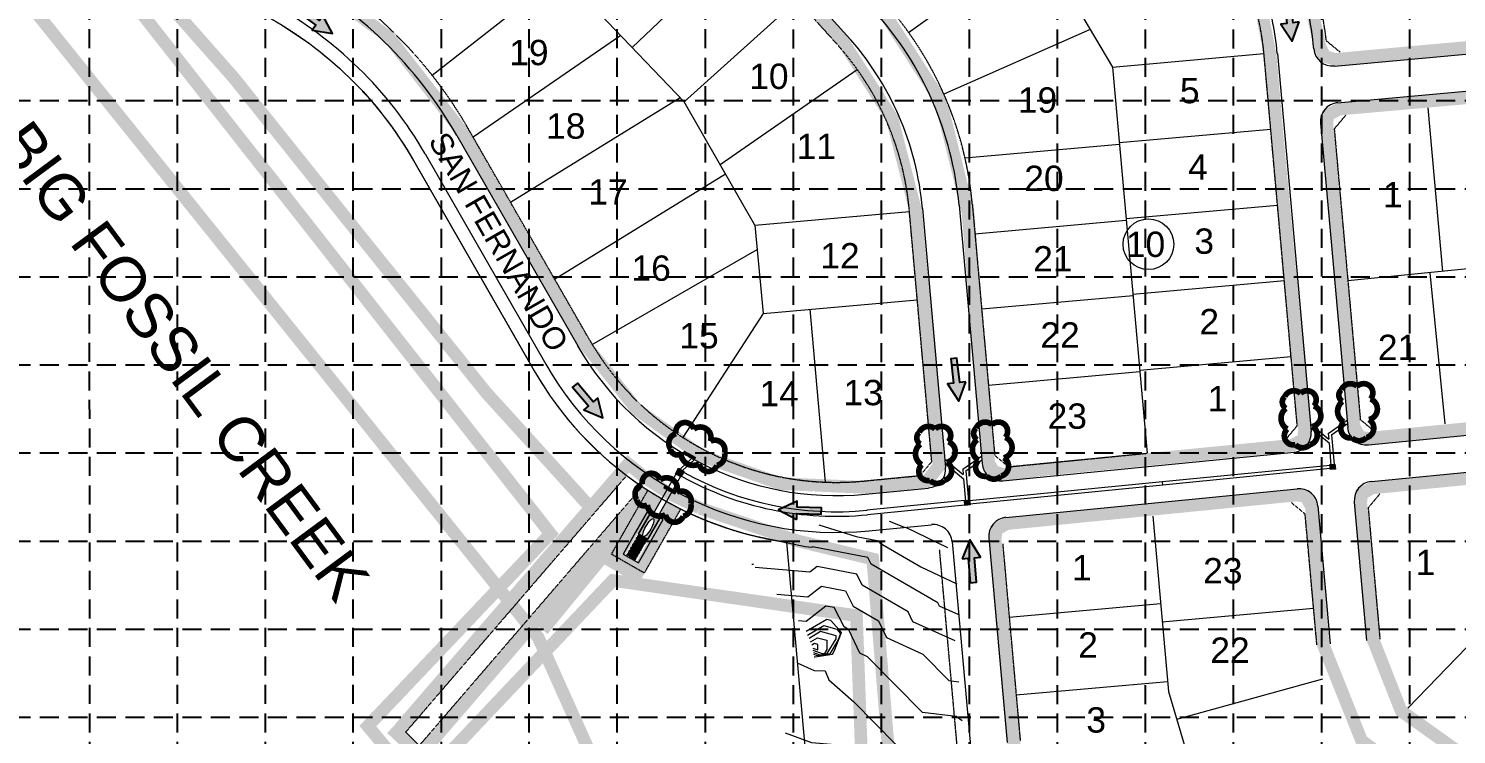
# Model space of a CAD drawing. Extents: x 18544 to 21332, y 16212 to 20668.
# Drawn here: x 19126 to 20253, y 17731 to 18288 of the extents above; entities that cross this region are included whole.
import ezdxf
from ezdxf.enums import TextEntityAlignment as Align

# ---------------------------------------------------------------- set-up
doc = ezdxf.new("R2010")
doc.units = 0
doc.header["$MEASUREMENT"] = 0
doc.linetypes.add('ACAD_ISO02W100', pattern=[15, 12, -3])
doc.linetypes.add('HIDDEN', pattern=[0.375, 0.25, -0.125])
doc.layers.get('0').update_dxf_attribs({"lineweight": 0})
for name, color, linetype, lineweight in [('10', 7, 'Continuous', 0), ('13', 7, 'Continuous', 0), ('27', 7, 'Continuous', 0), ('33', 7, 'Continuous', 0), ('34', 7, 'Continuous', 0), ('43', 7, 'Continuous', 0), ('44', 7, 'Continuous', 0), ('5', 7, 'Continuous', 0), ('6', 7, 'Continuous', 0), ('62', 7, 'Continuous', 0), ('Erosion Blanket', 84, 'Continuous', 0)]:
    doc.layers.add(name, color=color, linetype=linetype, lineweight=lineweight)
for name, color, linetype in [('ARROWS', 7, 'Continuous'), ('Creek', 5, 'Continuous'), ('GRID', 254, 'HIDDEN'), ('Inlet Protection', 5, 'Continuous'), ('LEGEND', 7, 'Continuous'), ('Limits of Disturbance', 1, 'Continuous'), ('RIP RAP ROCK FILTER', 1, 'Continuous'), ('SILT FENCE', 200, 'Continuous')]:
    doc.layers.add(name, color=color, linetype=linetype)
doc.styles.get("Standard").update_dxf_attribs({"font": 'ARIAL.TTF'})

# ---------------------------------------------------------------- blocks, each defined once
blk = doc.blocks.new('MHSD2')
at = {"layer": '43', "linetype": 'Continuous', "lineweight": 0}
blk.add_hatch(color=7, dxfattribs=at).paths.add_polyline_path([(-0.5, 0.5), (0.5, 0.5), (0.5, -0.5), (-0.5, -0.5)], flags=16)
at = {"layer": '43', "color": 7, "linetype": 'Continuous', "lineweight": 0}
for p, q in [((-0.5, 0.5), (0.5, 0.5)), ((-0.5, -0.5), (-0.5, 0.5)), ((0.5, 0.5), (0.5, -0.5)), ((0.5, -0.5), (-0.5, -0.5))]:
    blk.add_line(p, q, dxfattribs=at)
blk.add_lwpolyline([(-0.5, 0.5), (0.5, 0.5), (0.5, -0.5), (-0.5, -0.5), (-0.5, 0.5)], close=True, dxfattribs=at)
at = {"layer": '43', "color": 1, "linetype": 'Continuous', "lineweight": 0}
blk.add_point((0, 0), dxfattribs=at)
blk = doc.blocks.new('A$C6EFF7D63')
at = {"layer": 'LEGEND', "linetype": 'ACAD_ISO02W100'}
h = blk.add_hatch(dxfattribs=at)
h.set_pattern_fill('GRAVEL', color=240, scale=18.859854, style=0)
h.set_pattern_definition([(228.0128, (-1340.7614, -951.0759), (-150.878802, -169.7387151), [2.53733, -251.19606]), (184.9697, (-1342.4588, -952.9619), (226.3182729, 18.85969047), [4.35414, -431.05942]), (132.5104, (-1346.7965, -953.3391), (188.5983692, -207.4585622), [3.07016, -303.94602]), (267.2737, (-1354.1519, -958.05405), (18.8597793, 377.197094), [3.96506, -392.54067]), (292.8337, (-1354.3405, -962.0146), (-94.29945893, 226.3181854), [3.88805, -384.9178]), (357.2737, (-1352.8317, -965.598), (-377.197094, 18.8597793), [3.96506, -392.54067]), (37.6942, (-1348.8711, -965.7866), (-245.17824603, -188.59836327), [5.24359, -519.11465]), (72.2553, (-1344.72195, -962.5804), (132.01918394, 414.9167262), [4.95049, -490.09823]), (121.4296, (-1343.2132, -957.8655), (-150.87899067, 245.1780139), [3.97849, -393.87058]), (175.2364, (-1345.2878, -954.4707), (207.4584165, -18.8596947), [4.54206, -222.56067]), (222.3974, (-1349.8141, -954.0935), (-226.3183917, -207.45824931), [5.87386, -581.51296]), (138.8141, (-1335.4806, -958.2427), (-132.0190365, 113.1590759), [2.00482, -198.47817]), (171.4692, (-1336.9894, -956.9225), (245.17807514, -37.71985803), [3.81416, -377.60278]), (225, (-1340.761, -956.357), (-2e-15, -18.85986), [2.66718, -24.00467]), (203.1986, (-1342.0816, -954.0935), (94.299267, 37.719734), [1.43633, -142.19604]), (291.8014, (-1343.4018, -954.6593), (-18.859853, 56.5795684), [2.03126, -99.53217]), (30.9638, (-1342.6474, -956.5453), (56.579526, 37.7197557), [3.29914, -106.67177]), (161.5651, (-1339.8184, -954.848), (37.719717, -18.859824), [2.3856, -57.2545]), (16.3895, (-1354.3405, -954.6593), (188.5985857, 56.5794258), [3.34197, -330.8555]), (70.3462, (-1351.1343, -953.7163), (-75.4393281, -207.4584389), [2.80372, -277.56817]), (293.1986, (-1339.8184, -951.076), (-37.719734, 94.299267), [2.87264, -140.75973]), (343.6105, (-1338.6868, -953.7163), (-188.5985857, 56.5794258), [3.34197, -330.8555]), (339.444, (-1354.3405, -966.3524), (-94.299307, 37.7196333), [3.22277, -157.9159]), (294.7751, (-1351.3229, -967.484), (-94.2991248, 207.4584632), [2.70032, -267.3317]), (66.8014, (-1339.6298, -969.9358), (37.719734, 94.299267), [2.87264, -140.75973]), (17.354, (-1338.4982, -967.2954), (-245.1781456, -75.439314), [3.1615, -312.98728]), (69.444, (-1348.8711, -969.9358), (-37.7196333, -94.299307), [1.61139, -159.52729]), (101.3099, (-1340.7614, -969.9358), (-18.85981, 75.439432), [0.96166, -95.2051]), (165.9638, (-1340.95, -968.9928), (56.579574, -18.859818), [3.88805, -73.8731]), (186.009, (-1344.722, -968.0498), (188.5985395, 18.85984155), [3.60318, -356.71383]), (303.6901, (-1342.6474, -958.2427), (-18.85988, 37.7197), [2.72, -65.28016]), (353.1572, (-1341.1386, -960.5058), (320.6175132, -37.7198597), [4.7488, -470.13021]), (60.9454, (-1336.4236, -961.0716), (-75.4394182, -132.0189882), [1.94174, -192.23235]), (90, (-1335.48, -959.374), (-18.85985, 18.85985), [1.1316, -17.72826]), (120.2564, (-1345.0992, -967.484), (75.4393213, -132.0190273), [2.62009, -259.38938]), (48.0128, (-1346.4193, -965.2208), (150.878802, 169.7387151), [5.07466, -248.65873]), (0, (-1343.025, -961.449), (18.85985, 18.85985), [4.90356, -13.9563]), (325.3048, (-1338.121, -961.4488), (-188.59843595, 132.0191433), [2.982, -295.21847]), (254.0546, (-1335.6692, -963.1462), (-18.8598523, -75.43942), [2.74603, -134.55578]), (207.646, (-1336.4236, -965.7866), (-358.33715495, -188.5986897), [4.47101, -442.63086]), (175.4261, (-1340.3842, -967.8612), (-245.17811802, 18.85975637), [4.73003, -468.27272])])
h.paths.add_polyline_path([(1.2, 1.4), (121.2, 1.2), (121.2, 48.3), (1.2, 48.1)])
at = {"layer": 'LEGEND', "color": 240, "const_width": 2.36}
blk.add_lwpolyline([(1.2, 1.4), (121.2, 1.2), (121.2, 48.3), (1.2, 48.1)], close=True, dxfattribs=at)
blk = doc.blocks.new('arrow')
blk.add_lwpolyline([(-67, -25.4), (-59.3, -25.4), (-59.6, -56.1), (-51.9, -56.2), (-51.6, -25.5), (-44, -25.5), (-55.3, -2.4), (-67, -25.4)], close=True)
at = {"color": 254}
for points in [[(-44, -25.5), (-67, -25.4), (-55.3, -2.4), (-67, -25.4)], [(-59.6, -56.1), (-51.9, -56.2), (-59.3, -25.4), (-51.6, -25.5)]]:
    blk.add_solid(points, dxfattribs=at)

msp = doc.modelspace()

# ---------------------------------------------------------------- hatches: boundary and pattern name
at = {"layer": '43', "linetype": 'Continuous', "lineweight": 0}
h = msp.add_hatch(color=7, dxfattribs=at)
edge = h.paths.add_edge_path()
edge.add_arc((19763.5, 18155.1), 235.5, 239.1435, 241.5765)
edge.add_line((19651.4, 17948), (19652.4, 17949.7))
edge.add_arc((19763.5, 18155.1), 233.5, 239.1331, 241.5869, ccw=False)
edge.add_line((19643.7, 17954.7), (19642.7, 17953))
h = msp.add_hatch(color=7, dxfattribs=at)
edge = h.paths.add_edge_path()
edge.add_arc((19763.5, 18155.1), 266.5, 239.285, 241.435)
edge.add_line((19636.1, 17921.1), (19637.1, 17922.8))
edge.add_arc((19763.5, 18155.1), 264.5, 239.2769, 241.4431, ccw=False)
edge.add_line((19628.4, 17927.7), (19627.4, 17926))
at = {"layer": '44', "linetype": 'Continuous', "lineweight": 0}
h = msp.add_hatch(color=7, dxfattribs=at)
h.paths.add_polyline_path([(19614.7, 17885.2), (19624.4, 17902.2), (19617, 17906.4), (19607.3, 17889.4)])
edge = h.paths.add_edge_path(flags=16)
edge.add_ellipse((19615.1, 17894.3), major_axis=(-3.98, -7.08), ratio=0.268519, start_angle=0, end_angle=360)

# ---------------------------------------------------------------- linework, layer by layer
at = {"layer": '13', "color": 7, "linetype": 'Continuous', "lineweight": 0}
msp.add_line((19630.9, 17926.2), (19634.4, 17924.2), dxfattribs=at)
msp.add_circle((20010, 18118), 20, dxfattribs=at)
at = {"layer": '27', "color": 7, "linetype": 'Continuous', "lineweight": 0}
for p, q in [((19720.2, 18340.3), (19771.9, 18282.9)), ((19720.2, 18340.3), (19771.9, 18282.9)), ((20156.8, 18258.7), (20680.6, 18305.6)), ((20159.4, 18229.8), (20683.2, 18276.7)), ((20111.8, 18268.5), (20138.5, 17970.2)), ((20145.8, 18213.6), (20167.3, 17973.3)), ((19463.9, 18203.9), (19559.3, 18037.8)), ((19463.9, 18203.9), (19559.3, 18037.8)), ((19438.8, 18189.4), (19534.1, 18023.4)), ((19438.8, 18189.4), (19534.1, 18023.4)), ((19831.5, 18146.2), (19849.8, 17941.9)), ((19831.5, 18146.2), (19849.8, 17941.9)), ((19860.4, 18148.8), (19878.7, 17945)), ((19860.4, 18148.8), (19878.7, 17945)), ((20183.7, 17959.7), (20859, 18026)), ((20186, 17930.8), (20862.5, 17997.3)), ((20009.9, 17942.7), (20125, 17954)), ((19895.1, 17931.4), (20009.9, 17942.7)), ((19895.1, 17931.4), (20009.9, 17942.7)), ((19786.5, 17920.7), (19836.4, 17925.6)), ((19786.5, 17920.7), (19836.4, 17925.6)), ((20012.5, 17913.8), (20127.3, 17925.1)), ((19897.4, 17902.5), (20012.5, 17913.8)), ((19897.4, 17902.5), (20012.5, 17913.8)), ((20143.7, 17911.5), (20153.4, 17802.7)), ((20172.5, 17914.6), (20182.3, 17805.3)), ((19789.3, 17891.9), (19838.7, 17896.7)), ((19789.3, 17891.9), (19838.7, 17896.7)), ((19855.1, 17883.1), (19869.5, 17722.2)), ((19883.9, 17886.2), (19898.4, 17724.8))]:
    msp.add_line(p, q, dxfattribs=at)
for centre, radius, start, end in [((19169.5, 18034.8), 339.5, 29.8694, 61.5839), ((19877.2, 18247.5), 264.5, 5.3754, 18.9215), ((19877.2, 18247.5), 235.5, 5.1131, 18.668), ((19169.5, 18034.8), 310.5, 29.8694, 61.5839), ((19597, 18125.2), 264.5, 5.1131, 42.0264), ((19597, 18125.2), 264.5, 5.1131, 42.0264), ((19597, 18125.2), 235.5, 5.1131, 42.0264), ((19597, 18125.2), 235.5, 5.1131, 42.0264), ((20155.5, 18273.7), 15, 185.3754, 275.1131), ((20160.7, 18214.9), 15, 95.1131, 185.113), ((19763.5, 18155.1), 235.5, 209.8694, 275.6078), ((19763.5, 18155.1), 264.5, 209.8694, 275.6078), ((20182.2, 17974.7), 15, 185.113, 275.6078), ((20123.5, 17968.9), 15, 275.6078, 5.113), ((19834.9, 17940.6), 15, 275.6078, 5.1131), ((19834.9, 17940.6), 15, 275.6078, 5.1131), ((19893.6, 17946.3), 15, 185.1131, 275.6078), ((19893.6, 17946.3), 15, 185.1131, 275.6078), ((20187.5, 17915.9), 15, 95.6078, 185.113), ((20128.8, 17910.1), 15, 5.113, 95.6078), ((19840.1, 17881.8), 15, 5.1131, 95.6078), ((19840.1, 17881.8), 15, 5.1131, 95.6078), ((19898.9, 17887.6), 15, 95.6078, 185.1131), ((19898.9, 17887.6), 15, 95.6078, 185.1131)]:
    msp.add_arc(centre, radius, start, end, dxfattribs=at)
at = {"layer": '33', "color": 7, "linetype": 'Continuous', "lineweight": 0}
for p, q in [((19602.4, 18273.3), (19690.3, 18357.1)), ((19602.4, 18273.3), (19690.3, 18357.1)), ((19820.6, 18285.3), (19920.2, 18356.6)), ((19820.6, 18285.3), (19920.2, 18356.6)), ((19929.2, 18346.6), (19981.7, 18257.8)), ((19929.2, 18346.6), (19981.7, 18257.8)), ((19444.3, 18251.6), (19545.3, 18330.4)), ((19444.3, 18251.6), (19545.3, 18330.4)), ((19643.5, 18230.4), (19561.7, 18315.8)), ((19643.5, 18230.4), (19561.7, 18315.8)), ((19643.5, 18230.4), (19732.7, 18310.7)), ((19643.5, 18230.4), (19732.7, 18310.7)), ((19593.4, 18282.7), (19476.8, 18202.6)), ((19593.4, 18282.7), (19476.8, 18202.6)), ((19964.1, 18287.5), (19848.5, 18236.4)), ((19964.1, 18287.5), (19848.5, 18236.4)), ((19981.7, 18257.8), (20101.2, 18268.5)), ((19671.8, 18181), (19780, 18256.1)), ((19671.8, 18181), (19780, 18256.1)), ((19981.7, 18257.8), (20009, 17953.1)), ((19981.7, 18257.8), (20009, 17953.1)), ((19506.3, 18151.2), (19640.2, 18233.9)), ((19506.3, 18151.2), (19640.2, 18233.9)), ((19699.3, 18133), (19643.5, 18230.4)), ((19699.3, 18133), (19643.5, 18230.4)), ((20230.6, 18225.7), (20242.1, 18096.6)), ((20106.6, 18208.7), (19987, 18198)), ((19987.1, 18196.9), (19865, 18186)), ((19987.1, 18196.9), (19865, 18186)), ((19541.1, 18090.5), (19676, 18173.7)), ((19541.1, 18090.5), (19676, 18173.7)), ((20838.5, 18155.2), (20167.5, 18089.3)), ((19699.3, 18133), (19821.2, 18143.9)), ((19699.3, 18133), (19821.2, 18143.9)), ((19992.4, 18138.3), (20111.9, 18149)), ((19699.3, 18133), (19705.8, 18063.3)), ((19699.3, 18133), (19705.8, 18063.3)), ((19873, 18126.4), (19992.5, 18137.1)), ((19873, 18126.4), (19992.5, 18137.1)), ((19570.7, 18039), (19701.1, 18113.9)), ((19570.7, 18039), (19701.1, 18113.9)), ((20117.3, 18089.2), (19997.7, 18078.5)), ((20232.1, 18095.6), (20243.9, 17976.2)), ((19705.8, 18063.3), (19827.4, 18074.2)), ((19705.8, 18063.3), (19827.4, 18074.2)), ((19997.8, 18077.4), (19878.3, 18066.7)), ((19997.8, 18077.4), (19878.3, 18066.7)), ((19705.8, 18063.3), (19642.4, 17965.5)), ((19705.8, 18063.3), (19642.4, 17965.5)), ((19755, 17930.3), (19742.8, 18066.7)), ((19755, 17930.3), (19742.8, 18066.7)), ((20003.1, 18018.7), (20122.6, 18029.4)), ((19883.7, 18006.9), (20003.2, 18017.6)), ((19883.7, 18006.9), (20003.2, 18017.6)), ((20137.9, 17976.3), (20152.3, 17964.3)), ((20138.2, 17973.2), (20152.6, 17961.2)), ((20151.9, 17968.7), (20166.8, 17979.2)), ((20154.5, 17967.5), (20167, 17976.3)), ((20151.9, 17968.7), (20152.3, 17964.3)), ((20152.6, 17961.2), (20154.1, 17943.5)), ((20154.5, 17967.5), (20156.9, 17941.3)), ((19863.3, 17940.4), (19878.1, 17950.9)), ((19640.1, 17940.6), (19649.4, 17949.1)), ((19642.1, 17939.4), (19651.4, 17948)), ((19849.2, 17948.4), (19863.6, 17936.4)), ((19849.6, 17944.9), (19863.9, 17932.9)), ((19863.3, 17940.4), (19863.6, 17936.4)), ((19865.9, 17939.2), (19878.4, 17948)), ((19865.9, 17939.2), (19868, 17915.4)), ((20153.4, 17943.5), (20021, 17930.5)), ((20153.6, 17941), (20021.3, 17928)), ((19636.7, 17936.7), (19618.9, 17905.3)), ((19640.5, 17934.6), (19622.6, 17903.2)), ((19863.9, 17932.9), (19865.5, 17915.2)), ((20021, 17930.5), (19868.7, 17915.5)), ((20021.3, 17928), (19869, 17913)), ((20021.3, 17928), (20021, 17930.5)), ((19864.7, 17915.7), (19787.7, 17908.1)), ((19865.1, 17912), (19788.1, 17904.5)), ((20013.4, 17903.3), (20025.8, 17765)), ((19900.1, 17823.8), (20019.6, 17834.5)), ((20020.9, 17820), (20140.4, 17830.7)), ((20214.9, 17752), (20269, 17807.9)), ((19905.6, 17762.3), (20025.1, 17773)), ((20032.3, 17743.3), (20147.8, 17775.1)), ((20025.8, 17765), (20053.8, 17670.8))]:
    msp.add_line(p, q, dxfattribs=at)
for radius, start in [(251.8, 240.9301), (248.2, 240.9359)]:
    msp.add_arc((19763.5, 18155.1), radius, start, 275.6078, dxfattribs=at)
at = {"layer": '34', "color": 7, "linetype": 'HIDDEN', "lineweight": 0}
for p, q in [((19712.4, 18333.2), (19764.1, 18275.9)), ((20150.4, 18278.7), (20161.4, 18269.7)), ((20127.5, 17974.8), (20101.3, 18267.5)), ((19568.4, 18043.1), (19473, 18209.1)), ((20156.7, 18209), (20165.8, 18219.9)), ((20156.7, 18209), (20177.3, 17979.7)), ((19429.7, 18184.2), (19525, 18018.2)), ((19838.9, 17946.5), (19821.1, 18145.3)), ((19870.9, 18149.7), (19888.6, 17951.4)), ((20118.4, 17963.9), (20127.5, 17974.8)), ((20177.3, 17979.7), (20188.1, 17970.7)), ((19888.6, 17951.4), (19899.5, 17942.4)), ((19899.5, 17942.4), (20009, 17953.1)), ((19829.8, 17935.5), (19838.9, 17946.5)), ((19423.5, 17732.9), (19598, 17935.5)), ((19785.5, 17931.2), (19829.8, 17935.5)), ((19434.2, 17722.3), (19610.3, 17926.8)), ((19586, 17873.5), (19614.7, 17923.9)), ((20192.6, 17920.9), (20183.5, 17910)), ((19612, 17858.6), (19640.7, 17909)), ((20122.9, 17914.1), (20133.7, 17905.1)), ((20143, 17801.8), (20133.7, 17905.1)), ((20183.5, 17910), (20192.8, 17806.2)), ((19586, 17873.5), (19612, 17858.6)), ((19859, 17721.2), (19845.1, 17876.8)), ((19894.9, 17881.6), (19908.8, 17725.7)), ((19423.5, 17732.9), (19434.2, 17722.3))]:
    msp.add_line(p, q, dxfattribs=at)
for centre, radius, start, end in [((19885.7, 18248.7), 216.4, 4.9796, 31.3952), ((19169.5, 18034.8), 350, 29.8695, 61.5839), ((19877.2, 18247.5), 275, 6.5257, 19.0001), ((19597, 18125.2), 275, 5.113, 42.0264), ((19169.5, 18034.8), 300, 29.8694, 61.5839), ((19597, 18125.2), 225, 5.1131, 42.0264), ((19763.5, 18155.1), 225, 209.8695, 275.6078), ((19763.5, 18155.1), 275, 209.8695, 261.7606)]:
    msp.add_arc(centre, radius, start, end, dxfattribs=at)
at = {"layer": '43', "color": 7, "linetype": 'Continuous', "lineweight": 0}
for p, q in [((19643.7, 17954.7), (19642.7, 17953)), ((19651.4, 17948), (19652.4, 17949.7)), ((19628.4, 17927.7), (19627.4, 17926)), ((19636.1, 17921.1), (19637.1, 17922.8))]:
    msp.add_line(p, q, dxfattribs=at)
for radius, start, end in [(235.5, 239.1435, 241.5765), (233.5, 239.1331, 241.5869), (264.5, 239.2769, 241.4431), (266.5, 239.285, 241.435)]:
    msp.add_arc((19763.5, 18155.1), radius, start, end, dxfattribs=at)
for points in [[(20136.2, 17973.1), (20134.9, 17988), (20138.2, 17973.2), (20136.8, 17988.2)], [(20167, 17976.3), (20165.7, 17991.3), (20169, 17976.5), (20167.7, 17991.4)], [(19878.4, 17948), (19877.1, 17962.9), (19880.4, 17948.2), (19879.1, 17963.1)], [(19847.6, 17944.7), (19846.2, 17959.7), (19849.6, 17944.9), (19848.2, 17959.8)]]:
    msp.add_solid(points, dxfattribs=at)
at = {"layer": '44', "color": 7, "linetype": 'Continuous', "lineweight": 0}
for p, q in [((19617, 17906.4), (19607.3, 17889.4)), ((19624.4, 17902.2), (19617, 17906.4)), ((19614.7, 17885.2), (19624.4, 17902.2)), ((19607.3, 17889.4), (19614.7, 17885.2))]:
    msp.add_line(p, q, dxfattribs=at)
for points in [[(19595.1, 17873.3), (19607.2, 17866.5), (19617, 17883.8), (19626.7, 17900.8), (19624.4, 17902.2), (19614.7, 17885.2), (19607.3, 17889.4), (19617, 17906.4), (19614.7, 17907.7), (19605, 17890.7), (19595.1, 17873.3)], [(19614.7, 17885.2), (19624.4, 17902.2), (19617, 17906.4), (19607.3, 17889.4), (19614.7, 17885.2)]]:
    msp.add_lwpolyline(points, close=True, dxfattribs=at)
msp.add_ellipse((19615.1, 17894.3), major_axis=(-3.98, -7.08), ratio=0.268519, start_param=0, end_param=6.283175, dxfattribs=at)
at = {"layer": '5', "color": 254, "linetype": 'Continuous', "lineweight": 0}
for points in [[(19716.5, 17841.9), (19741.1, 17839.8), (19751.8, 17848.1), (19770.7, 17844.4), (19776.9, 17832.5), (19796.9, 17820.9), (19803.1, 17807.6), (19831.8, 17794.6), (19852.5, 17773.6), (19860.2, 17772.7)], [(19716.5, 17841.9), (19741.1, 17839.8), (19751.8, 17848.1), (19770.7, 17844.4), (19776.9, 17832.5), (19796.9, 17820.9), (19803.1, 17807.6), (19831.8, 17794.6), (19852.5, 17773.6), (19860.2, 17772.7)], [(19743.2, 17804.3), (19748.7, 17807.5), (19756.1, 17805.5), (19756.1, 17798.3), (19754.2, 17795.1), (19752.6, 17794.8), (19745.3, 17797.5)], [(19743.2, 17804.3), (19748.7, 17807.5), (19756.1, 17805.5), (19756.1, 17798.3), (19754.2, 17795.1), (19752.6, 17794.8), (19745.3, 17797.5)]]:
    msp.add_lwpolyline(points, dxfattribs=at)
at = {"layer": '6', "color": 254, "linetype": 'Continuous', "lineweight": 0}
for p, q in [((19749.7, 17896.5), (19779.3, 17887.4)), ((19749.7, 17896.5), (19779.3, 17887.4)), ((19805.3, 17899.4), (19818, 17894.6)), ((19805.3, 17899.4), (19818, 17894.6)), ((19818, 17894.6), (19818.2, 17894.7)), ((19818, 17894.6), (19818.2, 17894.7)), ((19818.2, 17894.7), (19851.3, 17878.8)), ((19738.8, 17879.2), (19701.5, 17887.1)), ((19738.8, 17879.2), (19701.5, 17887.1)), ((19779.3, 17887.4), (19797.2, 17883.9)), ((19779.3, 17887.4), (19797.2, 17883.9)), ((19797.2, 17883.9), (19798.2, 17882)), ((19797.2, 17883.9), (19798.2, 17882)), ((19744.1, 17878.7), (19738.8, 17879.2)), ((19744.1, 17878.7), (19738.8, 17879.2)), ((19744.8, 17879.2), (19744.1, 17878.7)), ((19744.8, 17879.2), (19744.1, 17878.7)), ((19788.4, 17870.7), (19744.8, 17879.2)), ((19788.4, 17870.7), (19744.8, 17879.2)), ((19798.2, 17882), (19830.3, 17863.4)), ((19798.2, 17882), (19830.3, 17863.4)), ((19698, 17865.3), (19696.7, 17865.4)), ((19698, 17865.3), (19696.7, 17865.4)), ((19791.1, 17865.5), (19788.4, 17870.7)), ((19791.1, 17865.5), (19788.4, 17870.7)), ((19843.7, 17835.1), (19791.1, 17865.5)), ((19843.7, 17835.1), (19791.1, 17865.5)), ((19830.3, 17863.4), (19858.6, 17849.9)), ((19830.3, 17863.4), (19858.6, 17849.9)), ((19844.9, 17832.5), (19843.7, 17835.1)), ((19844.9, 17832.5), (19843.7, 17835.1)), ((19860.2, 17825.5), (19844.9, 17832.5)), ((19860.2, 17825.5), (19844.9, 17832.5))]:
    msp.add_line(p, q, dxfattribs=at)
for points in [[(19857.5, 17804.9), (19824, 17820), (19820.3, 17828), (19784, 17849), (19779.6, 17857.6), (19748.3, 17863.7), (19742.6, 17859.3), (19699.5, 17862.9)], [(19857.5, 17804.9), (19824, 17820), (19820.3, 17828), (19784, 17849), (19779.6, 17857.6), (19748.3, 17863.7), (19742.6, 17859.3), (19699.5, 17862.9)], [(19862.8, 17741.8), (19858.2, 17745.2), (19831.5, 17748.4), (19788.1, 17792.5), (19782.2, 17795.2), (19773.5, 17813.8), (19769.8, 17816), (19761.9, 17831.2), (19755.2, 17832.5), (19739.6, 17820.4), (19733.6, 17820.9)], [(19862.8, 17741.8), (19858.2, 17745.2), (19831.5, 17748.4), (19788.1, 17792.5), (19782.2, 17795.2), (19773.5, 17813.8), (19769.8, 17816), (19761.9, 17831.2), (19755.2, 17832.5), (19739.6, 17820.4), (19733.6, 17820.9)], [(19746.1, 17792.5), (19746.7, 17792.3), (19760.4, 17794.6), (19762.1, 17797.3), (19767.6, 17811.6), (19759.3, 17821), (19756, 17821.9), (19739.8, 17812.3)], [(19746.1, 17792.5), (19746.7, 17792.3), (19760.4, 17794.6), (19762.1, 17797.3), (19767.6, 17811.6), (19759.3, 17821), (19756, 17821.9), (19739.8, 17812.3)], [(19740.9, 17809.6), (19753.6, 17817.1), (19763.9, 17814.2), (19766.9, 17810.8), (19764.9, 17805.7), (19758.3, 17794.8), (19748.6, 17793.1), (19745.8, 17794.1)], [(19740.9, 17809.6), (19753.6, 17817.1), (19763.9, 17814.2), (19766.9, 17810.8), (19764.9, 17805.7), (19758.3, 17794.8), (19748.6, 17793.1), (19745.8, 17794.1)], [(19745.6, 17795.8), (19750.6, 17794), (19756.2, 17794.9), (19763.3, 17806.7), (19763.3, 17808.9), (19751.1, 17812.3), (19742, 17806.9)], [(19745.6, 17795.8), (19750.6, 17794), (19756.2, 17794.9), (19763.3, 17806.7), (19763.3, 17808.9), (19751.1, 17812.3), (19742, 17806.9)], [(19745, 17799.2), (19748.9, 17797.8), (19748.9, 17802), (19746.2, 17802.8), (19744.3, 17801.6)], [(19745, 17799.2), (19748.9, 17797.8), (19748.9, 17802), (19746.2, 17802.8), (19744.3, 17801.6)], [(19732.5, 17787.7), (19746.1, 17781.7), (19754.7, 17781.4), (19757.6, 17774.2), (19777.3, 17757), (19810.6, 17723.2), (19851.2, 17718.3), (19865.7, 17707.8)], [(19732.5, 17787.7), (19746.1, 17781.7), (19754.7, 17781.4), (19757.6, 17774.2), (19777.3, 17757), (19810.6, 17723.2), (19851.2, 17718.3), (19865.7, 17707.8)], [(19723.1, 17732.3), (19743.8, 17724.9), (19762.6, 17723.2), (19778, 17709.7), (19789.6, 17697.9), (19844.2, 17691.5), (19852.6, 17685.3), (19862.6, 17684.4), (19869, 17683.2)], [(19723.1, 17732.3), (19743.8, 17724.9), (19762.6, 17723.2), (19778, 17709.7), (19789.6, 17697.9), (19844.2, 17691.5), (19852.6, 17685.3), (19862.6, 17684.4), (19869, 17683.2)]]:
    msp.add_lwpolyline(points, dxfattribs=at)
at = {"layer": '62', "color": 7, "linetype": 'Continuous', "lineweight": 0}
msp.add_lwpolyline([(18828, 19599), (18691.9, 19598.5), (18694.4, 18900.7), (18846.2, 18856.2, 0.368427), (18908.9, 18839.6), (18993.5, 18714.8), (19080.2, 18597.5, 0.207464), (19085.9, 18558.1), (19163.2, 18432.5, 0.131495), (19294.7, 18308.2), (19312.3, 18298.7, -0.13927), (19429.7, 18184.2), (19525, 18018.2, 0.230368), (19724.1, 17883), (19747.5, 17621.6)], format="xyb", dxfattribs=at)
at = {"layer": 'Creek', "color": 5, "linetype": 'Continuous', "lineweight": 0, "const_width": 10, "flags": 128}
msp.add_lwpolyline([(18655.4, 18809.2), (18970.5, 18526.3), (19068.1, 18380.1), (19528.2, 17807.6), (19613.9, 17616.4), (19767.5, 17387.1), (19882.2, 17262.1), (20423.1, 16945.2), (20456.4, 16917.8), (20501.3, 16890.5)], dxfattribs=at)
at = {"layer": 'Erosion Blanket', "linetype": 'Continuous', "lineweight": 0, "const_width": 10, "flags": 128}
for points in [[(20278.1, 18579.6), (20238, 18624.3), (20170.8, 18709), (20106.8, 18823.6), (20101.1, 18835.6), (20094, 18841.3), (20087.2, 18839.4), (20032.7, 18807.4), (20011.5, 18795.3), (19864.4, 18696.6), (19858.8, 18688.1), (19861.4, 18681.7), (19886.1, 18644.9), (19912.2, 18611.5), (20048.6, 18460.5), (20077.1, 18428.4), (20132.2, 18335.4), (20145.4, 18274), (20149.2, 18266.4), (20150.2, 18266.1), (20157.5, 18263.9), (20217.1, 18269.4), (20680.7, 18310.8)], [(19334.2, 18337.4), (19410.3, 18281.4), (19467.3, 18207.9), (19563.4, 18041.2), (19605.8, 17987.8), (19657.2, 17951), (19719.4, 17929.1), (19787.6, 17926.1), (19834.6, 17930.7), (19844.6, 17942.8), (19826, 18145.1), (19807.5, 18217.5), (19767.9, 18279.5), (19714, 18339.1)], [(19799.1, 18304.2), (19845.8, 18231.5), (19867.5, 18143.7), (19877.8, 18012.3), (19883.8, 17945.5), (19887.5, 17938.9), (19895.2, 17936.2), (19928.6, 17940.4), (20032.2, 17950.4), (20123, 17959.3), (20132.4, 17963.8), (20133.3, 17971.4), (20129.3, 18014.1), (20111.2, 18208.1), (20106.1, 18267.7), (20095.2, 18322.5)]]:
    msp.add_lwpolyline(points, dxfattribs=at)
for points in [[(20185.4, 17964.8), (20191, 17965.6), (20858.4, 18031.1), (20866.5, 18035.9), (20867.4, 18043.4), (20861.7, 18079.3), (20826.1, 18231.3), (20805.8, 18298.6), (20799.4, 18304.9), (20791.5, 18303.8), (20766.2, 18292.6), (20681.5, 18270.9), (20160.4, 18224.7), (20151.7, 18220.1), (20150.8, 18213.2), (20172.4, 17973.8), (20177, 17965.7), (20184.4, 17964.8)], [(20595.5, 17631.9), (20622.3, 17679.9), (20664.7, 17713.2), (20717.4, 17728.5), (20869.5, 17744.5), (20891.2, 17756.8), (20896.4, 17779.7), (20873.8, 17983.3), (20869.1, 17991.2), (20861.8, 17992.3), (20186.7, 17925.7), (20178.3, 17921), (20177.6, 17914), (20187.5, 17805.6), (20209.5, 17749.7), (20257.3, 17715.6), (20573.1, 17600.7), (20582.3, 17601.5), (20586.4, 17607.7), (20594.9, 17631.6)], [(20091.9, 17467.6), (20094.7, 17465.8), (20101.6, 17464), (20118, 17458.1), (20454.3, 17335.3), (20479.7, 17336.8), (20494.5, 17355.1), (20565.7, 17551.3), (20564.8, 17560.6), (20558.7, 17564.4), (20242.5, 17679.2), (20178.3, 17726.2), (20147.9, 17802.2), (20138.7, 17911), (20134, 17919.2), (20126.7, 17920.1), (19897.9, 17897.5), (19889.9, 17892.8), (19888.9, 17885.5), (19903.4, 17725.2), (19933.5, 17617.9), (19999.5, 17528.7), (20014.4, 17515), (20089.5, 17469.3)]]:
    msp.add_lwpolyline(points, close=True, dxfattribs=at)
at = {"layer": 'Erosion Blanket', "linetype": 'Continuous', "lineweight": 0, "ltscale": 5, "const_width": 10, "flags": 128}
for points in [[(19437.8, 17718.2), (19614.7, 17923.3)], [(19589.7, 17870.8), (19619.5, 17921.5)], [(19607.5, 17860.5), (19636.9, 17911.4)], [(19614.8, 17907.7), (19621.4, 17920.1)], [(19627.1, 17900.8), (19634.2, 17913.1)], [(19419.1, 17736.2), (19566.7, 17906.9)], [(19531.7, 17813.6), (19600.6, 17897.7)], [(19582.5, 17869.9), (19609.6, 17853.9)], [(19592.5, 17869.2), (19603.5, 17862.5)], [(19412.3, 17735.9), (19438.3, 17711.6)]]:
    msp.add_lwpolyline(points, dxfattribs=at)
at = {"layer": 'GRID', "color": 252, "linetype": 'HIDDEN', "ltscale": 60}
for p, q in [((19174.2, 16562.7), (19173.5, 20592.7)), ((19243.2, 16562.7), (19243.2, 20592.6)), ((19312.9, 16562.7), (19312.8, 20592.6)), ((19382, 16562.7), (19382.1, 20592.6)), ((19451.5, 16562.7), (19452, 20592.5)), ((19521, 16562.7), (19521, 20595.4)), ((19590.6, 16562.7), (19590.6, 20595.4)), ((19660.1, 16562.7), (19660.1, 20595.4)), ((19729.6, 16562.6), (19729.6, 20595.4)), ((19799.1, 16562.6), (19799.1, 20595.4)), ((19868.7, 16562.6), (19868.7, 20595.4)), ((19938.2, 16562.6), (19938.2, 20595.4)), ((20007.7, 16562.6), (20007.7, 20595.4)), ((20077.2, 16562.6), (20077.2, 20595.4)), ((20146.8, 16562.6), (20146.8, 20595.4)), ((20216.3, 16562.6), (20216.3, 20595.4)), ((18617.2, 18231.5), (21259.2, 18231.5)), ((18617.2, 18161.9), (21259.2, 18161.9)), ((18617.2, 18092.4), (21259.2, 18092.4)), ((18617.2, 18022.9), (21259.2, 18022.9)), ((18617.2, 17953.3), (21259.2, 17953.3)), ((18617.2, 17883.8), (21259.2, 17883.8)), ((18617.2, 17814.3), (21259.2, 17814.3)), ((18617.2, 17744.8), (21259.2, 17744.8))]:
    msp.add_line(p, q, dxfattribs=at)
at = {"layer": 'Inlet Protection', "color": 5, "const_width": 4.48}
for points in [[(20164.3, 17977.8, 0.520567), (20164.3, 17977.8, 0.765195), (20170.7, 17965.3, 0.417879), (20182.1, 17965.4, 0.6649), (20184.1, 17979.7, 0.744833), (20185.3, 17995.9, 0.975642), (20174.8, 18005.9, 0.520567), (20162.3, 18003.2, 0.520567), (20163.2, 17994, 0.540264), (20164.3, 17977.8)], [(20119.6, 17972.2, 0.520567), (20119.6, 17972.2, 0.765195), (20126.1, 17959.8, 0.417879), (20137.4, 17959.8, 0.6649), (20139.5, 17974.2, 0.744833), (20140.6, 17990.4, 0.975642), (20130.1, 18000.3, 0.520567), (20117.6, 17997.7, 0.520567), (20118.6, 17988.5, 0.540264), (20119.6, 17972.2)], [(19655.2, 17944.7, 0.520567), (19655.2, 17944.7, 0.765195), (19669.2, 17943.5, 0.417879), (19675.2, 17953.2, 0.6649), (19664.1, 17962.5, 0.744833), (19651, 17972.1, 0.975642), (19637, 17968.5, 0.520567), (19632.6, 17956.5, 0.520567), (19640.9, 17952.4, 0.540264), (19655.2, 17944.7)], [(19831, 17944.1, 0.520567), (19831, 17944.1, 0.765195), (19837.5, 17931.6, 0.417879), (19848.8, 17931.7, 0.6649), (19850.8, 17946, 0.744833), (19852, 17962.2, 0.975642), (19841.5, 17972.2, 0.520567), (19829, 17969.5, 0.520567), (19829.9, 17960.3, 0.540264), (19831, 17944.1)], [(19875.9, 17947.5, 0.520567), (19875.9, 17947.5, 0.765195), (19882.3, 17935, 0.417879), (19893.7, 17935.1, 0.6649), (19895.7, 17949.5, 0.744833), (19896.9, 17965.6, 0.975642), (19886.4, 17975.6, 0.520567), (19873.9, 17972.9, 0.520567), (19874.8, 17963.8, 0.540264), (19875.9, 17947.5)], [(19628.6, 17904.6, 0.520567), (19628.6, 17904.6, 0.765195), (19642.6, 17903.4, 0.417879), (19648.6, 17913.1, 0.6649), (19637.5, 17922.4, 0.744833), (19624.4, 17932, 0.975642), (19610.4, 17928.4, 0.520567), (19606, 17916.4, 0.520567), (19614.3, 17912.3, 0.540264), (19628.6, 17904.6)]]:
    msp.add_lwpolyline(points, format="xyb", close=True, dxfattribs=at)
at = {"layer": 'Limits of Disturbance', "linetype": 'HIDDEN', "lineweight": 0, "ltscale": 140, "const_width": 10, "flags": 128}
msp.add_lwpolyline([(20649.4, 17199.3), (20652.1, 17200.2), (20760.2, 17540.8), (21094.7, 17580.1), (21111.1, 17505.7), (21170, 17520.4), (21169.6, 17602.8), (21132.5, 17880.6), (21077.1, 18149.8), (21008, 18392.1), (20979.8, 18497.7), (20950.5, 18552.6), (20728.6, 19075.9), (20683.7, 19228.3), (20609.2, 19883.3), (20558.5, 19931.8), (20355.7, 19933.2), (20136.7, 19946.7), (19893.1, 19945.5), (19375.9, 19948.1), (19375.9, 20019), (18644.1, 20020.4), (18643.9, 18862.9), (18827.9, 18805.3), (19033.8, 18530.9), (19537.8, 17889.6), (19393.6, 17737.7), (19433.1, 17690.4), (19587, 17852.7), (19779.4, 17824.9), (19787.1, 17612.8), (19929.1, 17404.5), (20476.5, 17144.8), (20480.7, 17146.1)], dxfattribs=at)
at = {"layer": 'SILT FENCE', "linetype": 'Continuous', "lineweight": 0, "const_width": 10, "flags": 128}
for points in [[(18684.4, 19598.5), (18684.6, 18887.7), (18843.7, 18837.3), (18851.5, 18837.3), (18863.4, 18827.5), (19072.7, 18547.7), (19129.7, 18438.2), (19192.4, 18357.3), (19288, 18249.1), (19382.6, 18130.9), (19486.9, 18001.1), (19566.9, 17913)], [(19655.7, 17909.7), (19732.1, 17884.1), (19792.3, 17869.6), (19810.6, 17646.4), (19899.4, 17480.4), (19983.6, 17389.2), (20425.6, 17186), (20548.7, 17128.2)]]:
    msp.add_lwpolyline(points, dxfattribs=at)
at = {"layer": 'SILT FENCE', "linetype": 'Continuous', "lineweight": 0, "ltscale": 5, "const_width": 10, "flags": 128}
msp.add_lwpolyline([(19655.7, 17909.9), (19631.3, 17921.4), (19612.3, 17934), (19599.2, 17944.7), (19566.7, 17906.9)], dxfattribs=at)

# ---------------------------------------------------------------- block references
at = {"layer": '43', "color": 7, "linetype": 'Continuous', "lineweight": 0}
for p, xscale, yscale, rotation in [((19639.9, 17937.8), 4.99999819747925, 4.99999819747925, 330.3600370126709), ((20155.5, 17942.4), 4.000000064559037, 4.000000064559037, 95.60777907818074), ((19866.9, 17914.1), 4.000000064559037, 4.000000064559037, 95.60777907818074)]:
    msp.add_blockref('MHSD2', p, dxfattribs=dict(at, xscale=xscale, yscale=yscale, rotation=rotation))
at = {"layer": 'ARROWS', "linetype": 'Continuous', "lineweight": 0, "ltscale": 5, "zscale": 0.63}
for p, xscale, yscale, rotation in [((20089.1, 18272.4), 0.6300000000055843, 0.6300000000046566, 187.1383303255222), ((19346.6, 18255.1), 0.6300000000051014, 0.6300000000039435, 234.3598929734445), ((19825.9, 17988.4), 0.6300000000056973, 0.630000000006155, 187.1383303256042), ((19553.9, 17957), 0.6300000000080833, 0.6300000000080458, 221.0218934952971), ((19717.1, 17943.3), 0.6300000000054038, 0.6300000000051451, 88.80587799711672), ((19903.5, 17889.5), 0.6300000000047002, 0.6300000000029371, 5.209705151798885)]:
    msp.add_blockref('arrow', p, dxfattribs=dict(at, xscale=xscale, yscale=yscale, rotation=rotation))
at = {"layer": 'RIP RAP ROCK FILTER', "linetype": 'Continuous', "lineweight": 0, "ltscale": 5, "xscale": 0.157500000001707, "yscale": 0.1574999999975479, "zscale": 0.1575, "rotation": 59.95640512336625}
msp.add_blockref('A$C6EFF7D63', (19604.7, 17868.7), dxfattribs=at)

# ---------------------------------------------------------------- texts
at = {"layer": '10', "color": 7, "linetype": 'Continuous', "lineweight": 0}
for s, height, rotation, p in [('BIG FOSSIL CREEK', 35, 306.4777, (19262.1, 18036.4)), ('SAN FERNANDO', 17.5, 299.8694, (19504.5, 18124.3))]:
    msp.add_text(s, height=height, rotation=rotation, dxfattribs=at).set_placement(p, align=Align.TOP_CENTER)
at = {"layer": '13', "color": 7, "linetype": 'Continuous', "lineweight": 0}
for s, p in [('19', (19520.8, 18269.4)), ('10', (19710.3, 18250.6)), ('5', (20042.6, 18239.2)), ('19', (19922.4, 18231.9)), ('18', (19549.9, 18211.4)), ('11', (19747.7, 18195.3)), ('4', (20049.1, 18179)), ('20', (19927.5, 18170.1)), ('17', (19583.2, 18159.4)), ('1', (20202.9, 18157.2)), ('3', (20054, 18120.5)), ('12', (19766.4, 18109.1)), ('10', (20007.7, 18118)), ('16', (19617.3, 18099.2)), ('21', (19934.5, 18106.7)), ('2', (20058, 18057.1)), ('15', (19655.1, 18045.7)), ('22', (19940.2, 18046.6)), ('21', (20206.7, 18036.8)), ('14', (19718.4, 18000.2)), ('13', (19784.7, 18001)), ('1', (20064.5, 17996.2)), ('23', (19945.9, 17982.4)), ('1', (19957.4, 17862.8)), ('1', (20228.7, 17866.9)), ('23', (20068.7, 17860.4)), ('2', (19962.3, 17801.9)), ('22', (20074.4, 17797.8)), ('3', (19968.7, 17742.6))]:
    msp.add_text(s, height=20, dxfattribs=at).set_placement(p, align=Align.MIDDLE)

doc.saveas('drawing.dxf')
